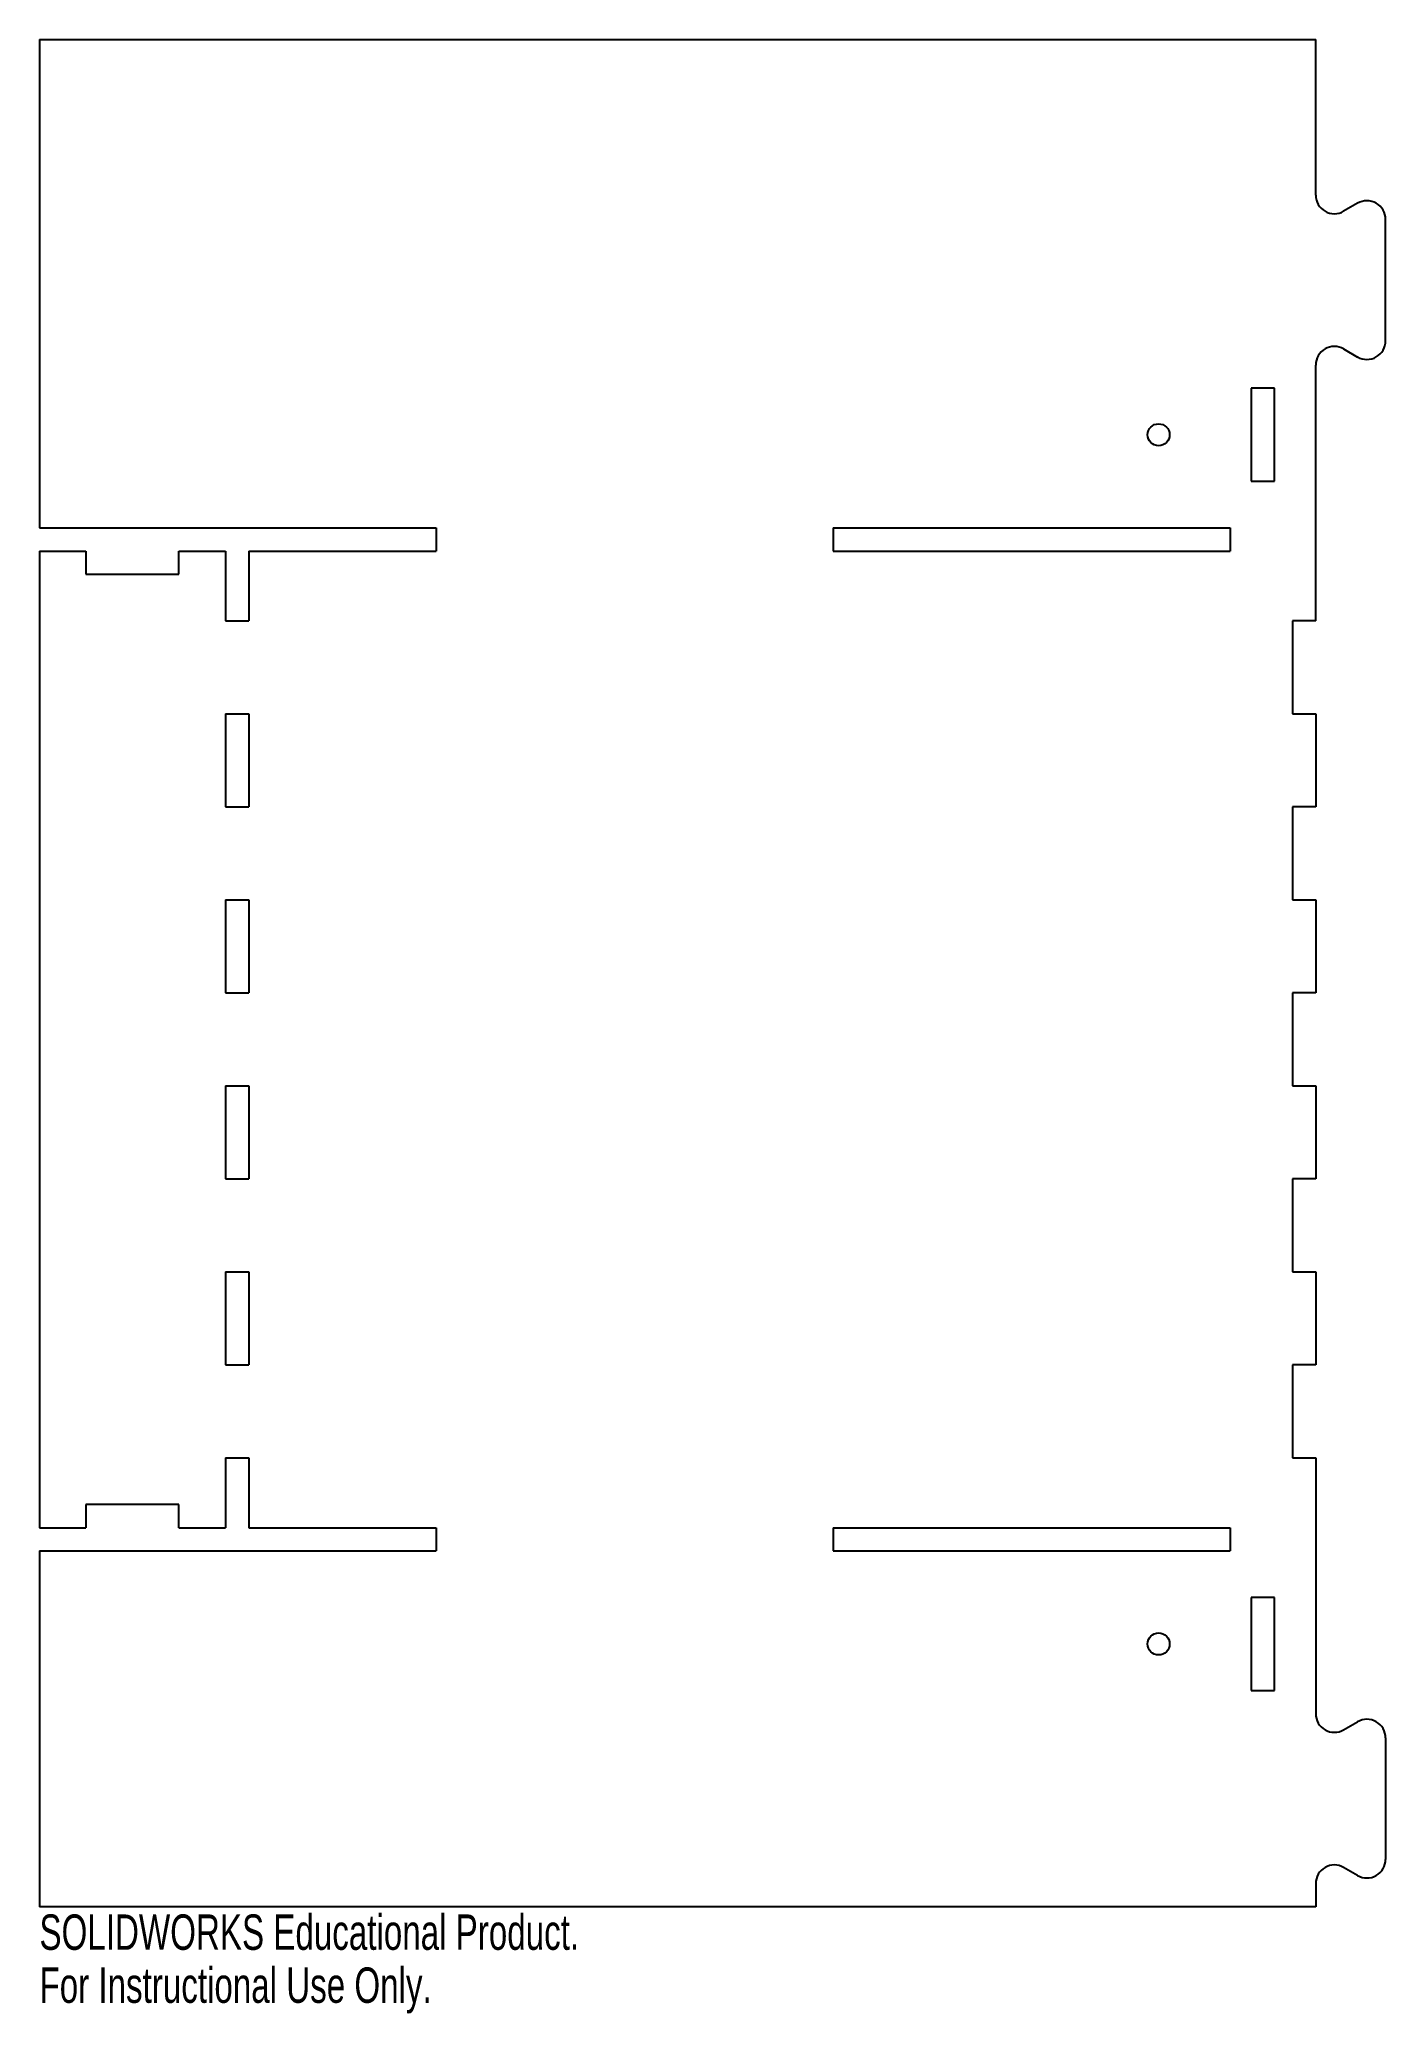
# Model space of a CAD drawing. Header units: inches. Extents: x -16 to -8.8, y -5.2 to 5.4.
import ezdxf

# ---------------------------------------------------------------- set-up
doc = ezdxf.new("R2010")
doc.units = ezdxf.units.IN
doc.header["$MEASUREMENT"] = 0
doc.styles.add('SLDTEXTSTYLE0', font='TXT', dxfattribs={"width": 0.7})

msp = doc.modelspace()

# ---------------------------------------------------------------- linework, layer by layer
at = {"color": 7, "linetype": 'Continuous', "lineweight": 25}
for p, q in [((-16, 5.375), (-16, 2.75)), ((-16, 5.375), (-9.139, 5.375)), ((-9.139, 4.538), (-9.139, 5.375)), ((-8.914, 4.495), (-8.989, 4.452)), ((-8.764, 3.755), (-8.764, 4.408)), ((-9.139, 2.25), (-9.139, 3.625)), ((-8.989, 3.712), (-8.914, 3.668)), ((-9.361, 3.5), (-9.486, 3.5)), ((-9.486, 3.5), (-9.486, 3)), ((-9.361, 3), (-9.361, 3.5)), ((-9.486, 3), (-9.361, 3)), ((-16, 2.75), (-13.867, 2.75)), ((-13.867, 2.75), (-13.867, 2.625)), ((-11.733, 2.75), (-11.733, 2.625)), ((-11.733, 2.75), (-9.6, 2.75)), ((-9.6, 2.75), (-9.6, 2.625)), ((-16, 2.625), (-16, -2.625)), ((-16, 2.625), (-15.75, 2.625)), ((-15.75, 2.625), (-15.75, 2.5)), ((-15.25, 2.5), (-15.25, 2.625)), ((-15.25, 2.625), (-15, 2.625)), ((-15, 2.625), (-15, 2.25)), ((-14.875, 2.625), (-14.875, 2.25)), ((-14.875, 2.625), (-13.867, 2.625)), ((-11.733, 2.625), (-9.6, 2.625)), ((-15.75, 2.5), (-15.25, 2.5)), ((-15, 2.25), (-14.875, 2.25)), ((-9.139, 2.25), (-9.264, 2.25)), ((-9.264, 2.25), (-9.264, 1.75)), ((-15, 1.75), (-14.875, 1.75)), ((-15, 1.75), (-15, 1.25)), ((-14.875, 1.75), (-14.875, 1.25)), ((-9.264, 1.75), (-9.139, 1.75)), ((-9.139, 1.75), (-9.139, 1.25)), ((-15, 1.25), (-14.875, 1.25)), ((-9.139, 1.25), (-9.264, 1.25)), ((-9.264, 1.25), (-9.264, 0.75)), ((-15, 0.75), (-14.875, 0.75)), ((-15, 0.75), (-15, 0.25)), ((-14.875, 0.75), (-14.875, 0.25)), ((-9.264, 0.75), (-9.139, 0.75)), ((-9.139, 0.75), (-9.139, 0.25)), ((-15, 0.25), (-14.875, 0.25)), ((-9.139, 0.25), (-9.264, 0.25)), ((-9.264, 0.25), (-9.264, -0.25)), ((-15, -0.25), (-14.875, -0.25)), ((-15, -0.25), (-15, -0.75)), ((-14.875, -0.25), (-14.875, -0.75)), ((-9.264, -0.25), (-9.139, -0.25)), ((-9.139, -0.25), (-9.139, -0.75)), ((-15, -0.75), (-14.875, -0.75)), ((-9.139, -0.75), (-9.264, -0.75)), ((-9.264, -0.75), (-9.264, -1.25)), ((-15, -1.25), (-14.875, -1.25)), ((-15, -1.25), (-15, -1.75)), ((-14.875, -1.25), (-14.875, -1.75)), ((-9.264, -1.25), (-9.139, -1.25)), ((-9.139, -1.25), (-9.139, -1.75)), ((-15, -1.75), (-14.875, -1.75)), ((-9.139, -1.75), (-9.264, -1.75)), ((-9.264, -1.75), (-9.264, -2.25)), ((-15, -2.25), (-14.875, -2.25)), ((-15, -2.25), (-15, -2.625)), ((-14.875, -2.25), (-14.875, -2.625)), ((-9.264, -2.25), (-9.139, -2.25)), ((-9.139, -2.25), (-9.139, -3.625)), ((-15.25, -2.5), (-15.75, -2.5)), ((-15.75, -2.5), (-15.75, -2.625)), ((-15.25, -2.625), (-15.25, -2.5)), ((-16, -2.625), (-15.75, -2.625)), ((-15.25, -2.625), (-15, -2.625)), ((-14.875, -2.625), (-13.867, -2.625)), ((-13.867, -2.625), (-13.867, -2.75)), ((-11.733, -2.625), (-9.6, -2.625)), ((-11.733, -2.625), (-11.733, -2.75)), ((-9.6, -2.625), (-9.6, -2.75)), ((-16, -2.75), (-16, -4.663)), ((-16, -2.75), (-13.867, -2.75)), ((-11.733, -2.75), (-9.6, -2.75)), ((-9.361, -3), (-9.486, -3)), ((-9.486, -3), (-9.486, -3.5)), ((-9.361, -3.5), (-9.361, -3)), ((-9.486, -3.5), (-9.361, -3.5)), ((-8.989, -3.712), (-8.914, -3.668)), ((-8.764, -3.755), (-8.764, -4.408)), ((-8.914, -4.495), (-8.989, -4.452)), ((-9.139, -4.538), (-9.139, -4.663)), ((-9.139, -4.663), (-16, -4.663))]:
    msp.add_line(p, q, dxfattribs=at)
for centre in [(-9.984, 3.25), (-9.984, -3.25)]:
    msp.add_circle(centre, 0.0591, dxfattribs=at)
for centre, start, end in [((-9.039, 4.538), 180, 300), ((-8.864, 4.408), 360, 120), ((-9.039, 3.625), 60, 180), ((-8.864, 3.755), 240, 360), ((-9.039, -3.625), 180, 300), ((-8.864, -3.755), 0, 120), ((-9.039, -4.538), 60, 180), ((-8.864, -4.408), 240, 0)]:
    msp.add_arc(centre, 0.1, start, end, dxfattribs=at)

# ---------------------------------------------------------------- texts
at = {"color": 7, "linetype": 'Continuous', "char_height": 0.1903, "attachment_point": 1, "style": 'SLDTEXTSTYLE0'}
for s, insert in [('SOLIDWORKS Educational Product.', (-16, -4.704)), ('For Instructional Use Only.', (-16, -4.989))]:
    msp.add_mtext(s, dxfattribs=dict(at, insert=insert))

doc.saveas('drawing.dxf')
